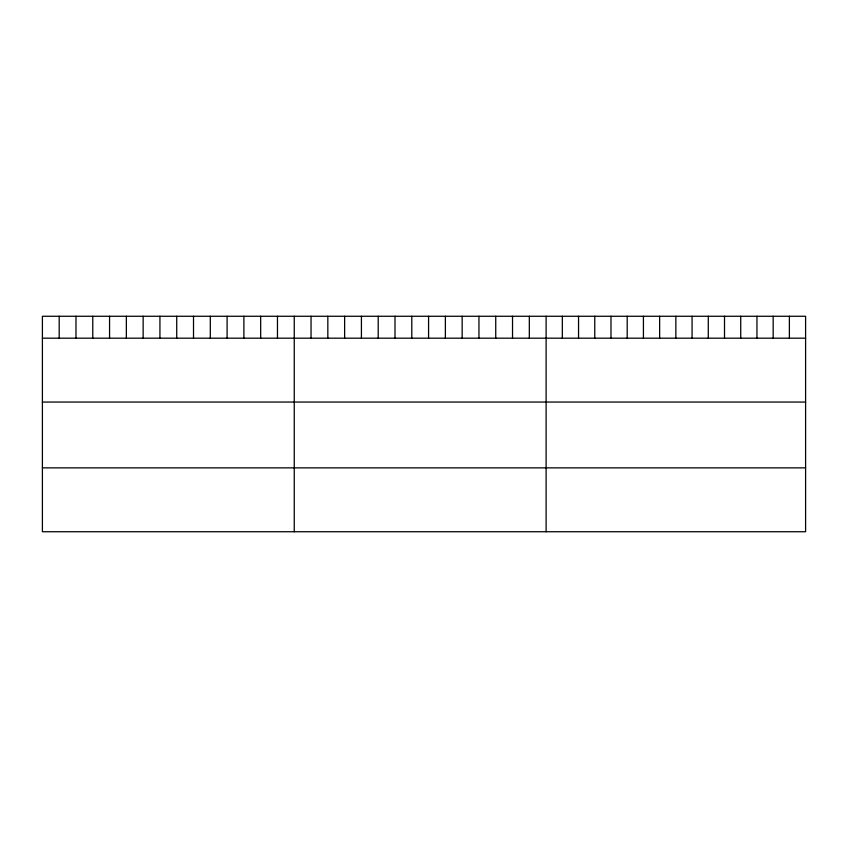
<?xml version="1.0" encoding="UTF-8"?>
<svg xmlns="http://www.w3.org/2000/svg" width="848" height="848" viewBox="0 0 848 848"><rect width="100%" height="100%" fill="white"/><g stroke="black" fill="none" stroke-linecap="round" stroke-linejoin="round"><path stroke-width="1.27" d="M805.6 338.182L805.6 531.738L42.4 531.738L42.4 316.262L805.6 316.262L805.6 338.182L42.4 338.182M42.4 402.058L805.6 402.058M42.4 467.863L805.6 467.863M789.382 316.262L789.382 338.182M773.164 316.262L773.164 338.182M756.946 316.262L756.946 338.182M740.728 316.262L740.728 338.182M724.51 316.262L724.51 338.182M708.292 316.262L708.292 338.182M692.074 316.262L692.074 338.182M675.856 316.262L675.856 338.182M659.638 316.262L659.638 338.182M643.42 316.262L643.42 338.182M627.202 316.262L627.202 338.182M610.984 316.262L610.984 338.182M594.766 316.262L594.766 338.182M578.548 316.262L578.548 338.182M562.33 316.262L562.33 338.182M546.112 316.262L546.112 531.738M529.322 316.262L529.322 338.182M512.531 316.262L512.531 338.182M495.741 316.262L495.741 338.182M478.95 316.262L478.95 338.182M462.16 316.262L462.16 338.182M445.37 316.262L445.37 338.182M428.579 316.262L428.579 338.182M411.789 316.262L411.789 338.182M394.998 316.262L394.998 338.182M378.208 316.262L378.208 338.182M361.418 316.262L361.418 338.182M344.627 316.262L344.627 338.182M327.837 316.262L327.837 338.182M311.046 316.262L311.046 338.182M294.256 316.262L294.256 531.738M277.466 316.262L277.466 338.182M260.675 316.262L260.675 338.182M243.885 316.262L243.885 338.182M227.094 316.262L227.094 338.182M210.304 316.262L210.304 338.182M193.514 316.262L193.514 338.182M176.723 316.262L176.723 338.182M159.933 316.262L159.933 338.182M143.142 316.262L143.142 338.182M126.352 316.262L126.352 338.182M109.562 316.262L109.562 338.182M92.771 316.262L92.771 338.182M75.981 316.262L75.981 338.182M59.19 316.262L59.19 338.182"/></g></svg>
